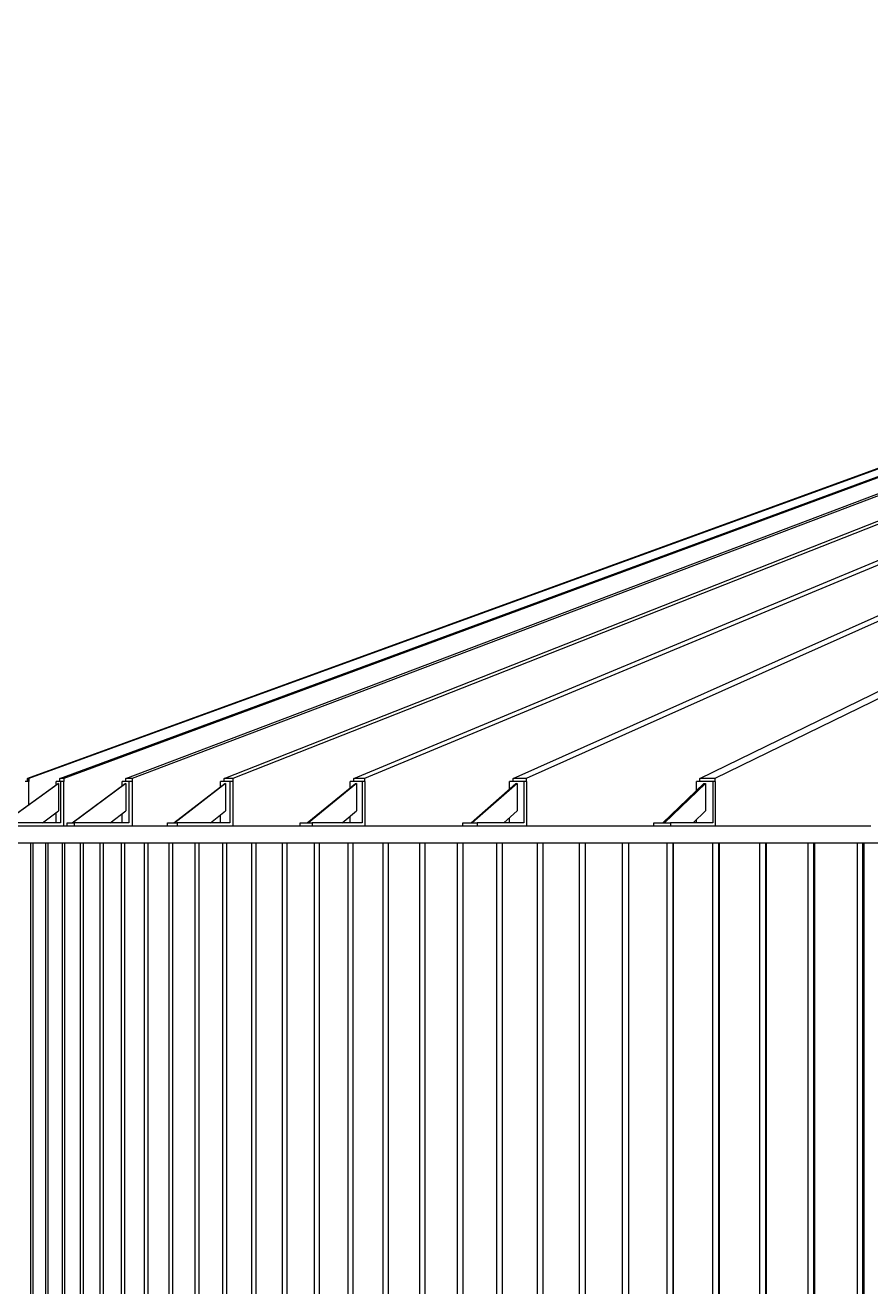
# Model space of a CAD drawing. Header units: millimetres. Extents: x 0 to 118900, y 0 to 84100.
# Drawn here: x 12994 to 16755, y 72588 to 78199 of the extents above; entities that cross this region are included whole.
import ezdxf

# ---------------------------------------------------------------- set-up
doc = ezdxf.new("R2010")
doc.units = ezdxf.units.MM
doc.header["$LTSCALE"] = 100
doc.layers.add('Visible', color=7, linetype='Continuous', lineweight=25)

msp = doc.modelspace()

# ---------------------------------------------------------------- linework, layer by layer
at = {"layer": 'Visible'}
for p, q in [((22193.97, 78199.2), (13003.88, 74849.01)), ((13003.94, 74849.01), (22193.98, 78199.2)), ((22199.59, 78199.2), (13009.55, 74849.01)), ((13148.47, 74849.01), (22222.89, 78199.2)), ((22239.65, 78199.2), (13165.22, 74849.01)), ((13441.26, 74849.01), (22285.95, 78199.2)), ((22313.64, 78199.2), (13468.95, 74849.01)), ((13878.63, 74849.01), (22382.36, 78199.2)), ((22420.63, 78199.2), (13916.9, 74849.01)), ((14455.07, 74849.01), (22510.9, 78199.2)), ((22559.28, 78199.2), (14503.45, 74849.01)), ((15163.35, 74849.01), (22669.97, 78199.2)), ((22727.84, 78199.2), (15221.22, 74849.01)), ((15994.54, 74849.01), (22852.84, 78196.9)), ((22924.19, 78199.2), (16061.18, 74849.01)), ((12898.7, 74652.18), (13140.23, 74827.18)), ((13141.91, 74827.18), (12900.37, 74652.18)), ((13009.83, 74836.18), (12993.85, 74836.18)), ((13003.88, 74849.01), (13003.88, 74836.18)), ((13009.55, 74849.01), (13003.94, 74849.01)), ((13003.94, 74836.18), (13003.94, 74849.01)), ((13009.55, 74849.01), (13009.55, 74836.18)), ((13009.83, 74732.7), (13009.83, 74836.18)), ((13150.29, 74836.18), (13131.86, 74836.18)), ((13131.86, 74821.11), (13131.86, 74836.18)), ((13140.23, 74827.18), (13141.91, 74827.18)), ((13141.91, 74827.18), (13141.91, 74704.29)), ((13165.22, 74849.01), (13148.47, 74849.01)), ((13148.47, 74836.18), (13148.47, 74849.01)), ((13166.06, 74836.18), (13150.29, 74836.18)), ((13150.29, 74836.18), (13150.29, 74652.18)), ((13165.22, 74849.01), (13165.22, 74836.18)), ((13166.06, 74641.9), (13166.06, 74836.18)), ((13202.92, 74652.18), (13438.34, 74827.18)), ((13441.11, 74827.18), (13205.69, 74652.18)), ((13454.96, 74836.18), (13424.5, 74836.18)), ((13424.5, 74816.89), (13424.5, 74836.18)), ((13438.34, 74827.18), (13441.11, 74827.18)), ((13441.11, 74827.18), (13441.11, 74704.29)), ((13468.95, 74849.01), (13441.26, 74849.01)), ((13441.26, 74836.18), (13441.26, 74849.01)), ((13470.33, 74836.18), (13454.96, 74836.18)), ((13454.96, 74836.18), (13454.96, 74652.18)), ((13468.95, 74849.01), (13468.95, 74836.18)), ((13470.33, 74641.9), (13470.33, 74836.18)), ((13654.72, 74652.18), (13881.07, 74827.18)), ((13884.9, 74827.18), (13658.55, 74652.18)), ((13904.03, 74836.18), (13861.93, 74836.18)), ((13861.93, 74812.38), (13861.93, 74836.18)), ((13916.9, 74849.01), (13878.63, 74849.01)), ((13878.63, 74836.18), (13878.63, 74849.01)), ((13881.07, 74827.18), (13884.9, 74827.18)), ((13884.9, 74827.18), (13884.9, 74704.29)), ((13918.81, 74836.18), (13904.03, 74836.18)), ((13904.03, 74836.18), (13904.03, 74652.18)), ((13916.9, 74849.01), (13916.9, 74836.18)), ((13918.81, 74641.9), (13918.81, 74836.18)), ((14248.42, 74652.18), (14462.84, 74827.18)), ((14467.68, 74827.18), (14253.25, 74652.18)), ((14491.87, 74836.18), (14438.65, 74836.18)), ((14438.65, 74807.44), (14438.65, 74836.18)), ((14503.45, 74849.01), (14455.07, 74849.01)), ((14455.07, 74836.18), (14455.07, 74849.01)), ((14462.84, 74827.18), (14467.68, 74827.18)), ((14467.68, 74827.18), (14467.68, 74704.29)), ((14505.87, 74836.18), (14491.87, 74836.18)), ((14491.87, 74836.18), (14491.87, 74652.18)), ((14503.45, 74849.01), (14503.45, 74836.18)), ((14505.87, 74641.9), (14505.87, 74836.18)), ((14976.53, 74652.18), (15176.34, 74827.18)), ((15182.13, 74827.18), (14982.32, 74652.18)), ((15211.06, 74836.18), (15147.41, 74836.18)), ((15147.41, 74801.84), (15147.41, 74836.18)), ((15221.22, 74849.01), (15163.35, 74849.01)), ((15163.35, 74836.18), (15163.35, 74849.01)), ((15176.34, 74827.18), (15182.13, 74827.18)), ((15182.13, 74827.18), (15182.13, 74704.29)), ((15224.11, 74836.18), (15211.06, 74836.18)), ((15211.06, 74836.18), (15211.06, 74652.18)), ((15221.22, 74849.01), (15221.22, 74836.18)), ((15224.11, 74641.9), (15224.11, 74836.18)), ((15829.92, 74652.18), (16012.6, 74827.18)), ((16019.26, 74827.18), (15836.59, 74652.18)), ((16052.58, 74836.18), (15979.28, 74836.18)), ((15979.28, 74795.26), (15979.28, 74836.18)), ((16061.18, 74849.01), (15994.54, 74849.01)), ((15994.54, 74836.18), (15994.54, 74849.01)), ((16012.6, 74827.18), (16019.26, 74827.18)), ((16019.26, 74827.18), (16019.26, 74704.29)), ((16064.51, 74836.18), (16052.58, 74836.18)), ((16052.58, 74836.18), (16052.58, 74652.18)), ((16061.18, 74849.01), (16061.18, 74836.18)), ((16064.51, 74641.9), (16064.51, 74836.18)), ((13069.99, 74652.18), (13141.91, 74704.29)), ((13131.86, 74652.18), (13131.86, 74697)), ((13371.01, 74652.18), (13441.11, 74704.29)), ((13424.5, 74652.18), (13424.5, 74691.94)), ((13817.5, 74652.18), (13884.9, 74704.29)), ((13861.93, 74652.18), (13861.93, 74686.53)), ((14403.83, 74652.18), (14467.68, 74704.29)), ((15122.63, 74652.18), (15182.13, 74704.29)), ((15964.87, 74652.18), (16019.26, 74704.29)), ((13150.29, 74652.18), (12899.88, 74652.18)), ((13180.43, 74636.18), (12900, 74636.18)), ((13180.43, 74652.18), (13210.89, 74652.18)), ((13180.43, 74636.18), (13180.43, 74652.18)), ((13210.89, 74636.18), (13180.43, 74636.18)), ((13454.96, 74652.18), (13210.89, 74652.18)), ((13210.89, 74652.18), (13210.89, 74636.18)), ((13210.89, 74636.18), (13211.01, 74636.18)), ((13627.27, 74636.18), (13211.01, 74636.18)), ((13627.27, 74652.18), (13669.37, 74652.18)), ((13627.27, 74636.18), (13627.27, 74652.18)), ((13669.37, 74636.18), (13627.27, 74636.18)), ((13904.03, 74652.18), (13669.37, 74652.18)), ((13669.37, 74652.18), (13669.37, 74636.18)), ((13669.37, 74636.18), (13669.49, 74636.18)), ((14216.35, 74636.18), (13669.49, 74636.18)), ((14216.35, 74652.18), (14269.56, 74652.18)), ((14216.35, 74636.18), (14216.35, 74652.18)), ((14269.56, 74636.18), (14216.35, 74636.18)), ((14491.87, 74652.18), (14269.56, 74652.18)), ((14269.56, 74652.18), (14269.56, 74636.18)), ((14269.56, 74636.18), (14269.67, 74636.18)), ((14940.26, 74636.18), (14269.67, 74636.18)), ((14438.65, 74652.18), (14438.65, 74680.6)), ((14940.26, 74652.18), (15003.92, 74652.18)), ((14940.26, 74636.18), (14940.26, 74652.18)), ((15003.92, 74636.18), (14940.26, 74636.18)), ((15211.06, 74652.18), (15003.92, 74652.18)), ((15003.92, 74652.18), (15003.92, 74636.18)), ((15003.92, 74636.18), (15004.02, 74636.18)), ((15789.89, 74636.18), (15004.02, 74636.18)), ((15147.41, 74652.18), (15147.41, 74673.88)), ((15789.89, 74652.18), (15863.2, 74652.18)), ((15789.89, 74636.18), (15789.89, 74652.18)), ((15863.2, 74636.18), (15789.89, 74636.18)), ((16052.58, 74652.18), (15863.2, 74652.18)), ((15863.2, 74652.18), (15863.2, 74636.18)), ((15863.2, 74636.18), (15863.29, 74636.18)), ((16754.57, 74636.18), (15863.29, 74636.18)), ((15979.28, 74652.18), (15979.28, 74665.98)), ((17118.77, 74561.18), (12717.91, 74561.18)), ((13019.05, 52899.68), (13019.05, 74561.18)), ((13027.43, 74561.18), (13027.43, 52899.68)), ((13085.34, 52899.68), (13085.34, 74561.18)), ((13094.68, 74561.18), (13094.68, 52899.68)), ((13158.89, 52899.68), (13158.89, 74561.18)), ((13169.19, 74561.18), (13169.19, 52899.68)), ((13239.64, 52899.68), (13239.64, 74561.18)), ((13250.9, 74561.18), (13250.9, 52899.68)), ((13327.55, 52899.68), (13327.55, 74561.18)), ((13339.75, 74561.18), (13339.75, 52899.68)), ((13422.57, 52899.68), (13422.57, 74561.18)), ((13435.71, 74561.18), (13435.71, 52899.68)), ((13524.63, 52899.68), (13524.63, 74561.18)), ((13538.7, 74561.18), (13538.7, 52899.68)), ((13633.67, 52899.68), (13633.67, 74561.18)), ((13648.66, 74561.18), (13648.66, 52899.68)), ((13749.63, 52899.68), (13749.63, 74561.18)), ((13765.54, 74561.18), (13765.54, 52899.68)), ((13872.44, 52899.68), (13872.44, 74561.18)), ((13889.25, 74561.18), (13889.25, 52899.68)), ((14002.02, 52899.68), (14002.02, 74561.18)), ((14019.72, 74561.18), (14019.72, 52899.68)), ((14138.29, 52899.68), (14138.29, 74561.18)), ((14156.87, 74561.18), (14156.87, 52899.68)), ((14281.17, 52899.68), (14281.17, 74561.18)), ((14300.62, 74561.18), (14300.62, 52899.68)), ((14430.57, 52899.68), (14430.57, 74561.18)), ((14450.88, 74561.18), (14450.88, 52899.68)), ((14586.4, 52899.68), (14586.4, 74561.18)), ((14607.55, 74561.18), (14607.55, 52899.68)), ((14748.56, 52899.68), (14748.56, 74561.18)), ((14770.55, 74561.18), (14770.55, 52899.68)), ((14916.96, 52899.68), (14916.96, 74561.18)), ((14939.77, 74561.18), (14939.77, 52899.68)), ((15091.48, 52899.68), (15091.48, 74561.18)), ((15115.1, 74561.18), (15115.1, 52899.68)), ((15272.04, 52899.68), (15272.04, 74561.18)), ((15296.44, 74561.18), (15296.44, 52899.68)), ((15458.51, 52899.68), (15458.51, 74561.18)), ((15483.69, 74561.18), (15483.69, 52899.68)), ((15650.77, 52899.68), (15650.77, 74561.18)), ((15676.72, 74561.18), (15676.72, 52899.68)), ((15848.72, 52899.68), (15848.72, 74561.18)), ((15874.79, 74561.18), (15874.79, 52899.68)), ((15875.41, 74561.18), (15875.41, 52899.68)), ((16052.24, 52899.68), (16052.24, 74561.18)), ((16077.72, 74561.18), (16077.72, 52899.68)), ((16079.66, 74561.18), (16079.66, 52899.68)), ((16261.19, 52899.68), (16261.19, 74561.18)), ((16286.07, 74561.18), (16286.07, 52899.68)), ((16289.32, 74561.18), (16289.32, 52899.68)), ((16475.44, 52899.68), (16475.44, 74561.18)), ((16499.71, 74561.18), (16499.71, 52899.68)), ((16504.27, 74561.18), (16504.27, 52899.68)), ((16694.88, 52899.68), (16694.88, 74561.18)), ((16718.52, 74561.18), (16718.52, 52899.68)), ((16724.38, 74561.18), (16724.38, 52899.68))]:
    msp.add_line(p, q, dxfattribs=at)

doc.saveas('drawing.dxf')
